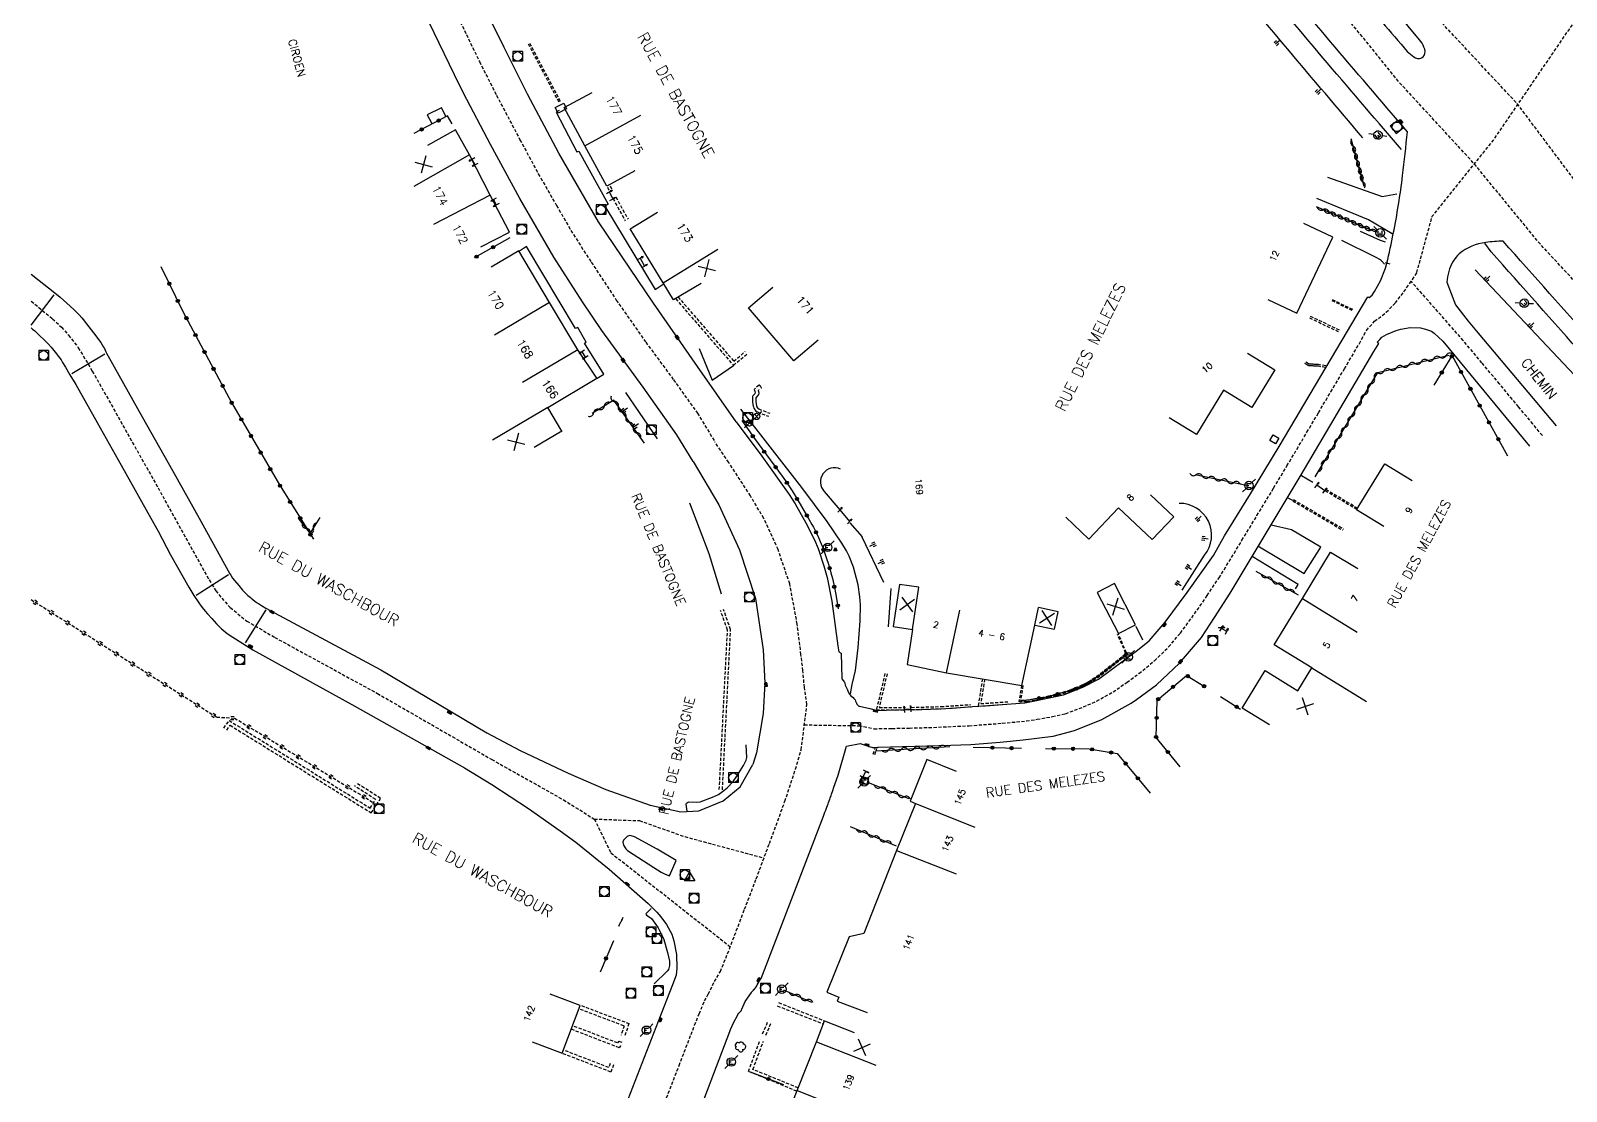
# Model space of a CAD drawing. Header units: millimetres. Extents: x 253999 to 255001, y 43000 to 44000.
# Drawn here: x 253999.9 to 254239.8, y 43183.1 to 43348.9 of the extents above; entities that cross this region are included whole.
import ezdxf
from ezdxf.enums import TextEntityAlignment as Align

# ---------------------------------------------------------------- set-up
doc = ezdxf.new("R2010")
doc.units = ezdxf.units.MM
doc.linetypes.add('DASHED', pattern=[0.75, 0.5, -0.25])
doc.layers.get('0').update_dxf_attribs({"linetype": 'CONTINUOUS'})
for name, color, linetype in [('W0001', 6, 'DASHED'), ('W0008', 7, 'CONTINUOUS'), ('W0100', 7, 'CONTINUOUS'), ('W0105', 7, 'CONTINUOUS'), ('W0112', 1, 'DASHED'), ('W0211', 2, 'CONTINUOUS'), ('W0220', 5, 'DASHED'), ('W0300', 7, 'CONTINUOUS'), ('W0302', 3, 'CONTINUOUS'), ('W0310', 3, 'CONTINUOUS'), ('W0322', 7, 'CONTINUOUS'), ('W0400', 7, 'CONTINUOUS'), ('W0420', 7, 'CONTINUOUS'), ('W0454', 7, 'CONTINUOUS'), ('W0471', 7, 'CONTINUOUS'), ('W0851', 7, 'CONTINUOUS'), ('W0984', 7, 'CONTINUOUS'), ('W0989', 7, 'CONTINUOUS'), ('W0991', 7, 'CONTINUOUS'), ('W1102', 7, 'CONTINUOUS'), ('W1471', 7, 'CONTINUOUS')]:
    doc.layers.add(name, color=color, linetype=linetype)
doc.styles.get("Standard").update_dxf_attribs({"font": 'romans.shx', "width": 0.85})

# ---------------------------------------------------------------- blocks, each defined once
blk = doc.blocks.new('T400')
for p, q in [((-0.15, 0.3), (0.15, 0.3)), ((-0.15, -0.25), (-0.15, 0.3)), ((-0.15, 0.15), (0.15, 0.15)), ((-0.15, 0), (0.15, 0)), ((0.15, 0.3), (0.15, -0.25)), ((-0.15, -0.15), (0.15, -0.15)), ((-0.15, -0.25), (-0.15, -0.3)), ((-0.15, -0.3), (0.15, -0.3)), ((0.15, -0.3), (0.15, -0.25))]:
    blk.add_line(p, q)
blk = doc.blocks.new('T471')
for p, q in [((-0.333334, 0.333334), (-0.333334, -0.333334)), ((-0.333334, 0.333334), (0.333334, 0.333334)), ((-0.333334, 0), (0, 0)), ((0.500001, 0.500001), (1.000002, 1.000002)), ((-0.500001, -0.500001), (-1.000002, -1.000002)), ((-0.333334, -0.333334), (0.333334, -0.333334))]:
    blk.add_line(p, q)
blk.add_ellipse((0, 0), major_axis=(0.471405, 0.471405), ratio=1, start_param=5.4977871438, end_param=11.780972451)
blk = doc.blocks.new('T420')
for p, q in [((0.75, 0.75), (-0.75, 0.75)), ((-0.75, 0.75), (-0.75, -0.75)), ((0.75, 0.75), (0.75, -0.75)), ((0.75, -0.75), (-0.75, -0.75))]:
    blk.add_line(p, q)
blk.add_ellipse((0, 0), major_axis=(-0.53, 0.53), ratio=1, start_param=3.926991, end_param=10.210176)
blk = doc.blocks.new('t105o')
for p, q in [((-0.5, 0), (0.5, 0)), ((0.5, 0), (0.2, 0.1)), ((0.5, 0), (0.2, -0.1))]:
    blk.add_line(p, q)
blk = doc.blocks.new('t112o')
at = {"color": 0, "linetype": 'Continuous'}
for p, q in [((-0.5, 0.5), (0.5, 0.5)), ((-0.5, -0.5), (-0.5, 0.5)), ((0.5, 0.5), (0.5, -0.5)), ((0.5, -0.5), (-0.5, -0.5))]:
    blk.add_line(p, q, dxfattribs=at)
blk = doc.blocks.new('T851')
for p, q in [((-0.25, -0.15), (0, 0.32)), ((0, 0.32), (0.25, -0.15)), ((-0.25, -0.15), (0.25, -0.15))]:
    blk.add_line(p, q)
for major_axis in [(-0.106, 0.106), (-0.0354, 0.0354), (-0.0236, 0.0236)]:
    blk.add_ellipse((0, 0), major_axis=major_axis, ratio=1, start_param=3.926991, end_param=10.210176)
blk = doc.blocks.new('T454')
for p, q in [((-0.25, 0.25), (0.25, -0.25)), ((-0.25, -0.25), (0.25, 0.25)), ((0.75, 0.75), (0.375, 0.375)), ((-0.375, -0.375), (-0.75, -0.75))]:
    blk.add_line(p, q)
blk.add_ellipse((0, 0), major_axis=(0.354, 0.354), ratio=1, start_param=5.497787143782138, end_param=11.78097245096172)
blk = doc.blocks.new('T300')
for p, q in [((-0.8, 0.51), (-0.86, 0.34)), ((-0.86, 0.34), (-0.86, 0.17)), ((-0.86, 0.17), (-0.74, 0.06)), ((-0.69, 0.63), (-0.8, 0.51)), ((-0.8, -0.06), (-0.74, 0.06)), ((-0.74, 0.06), (-0.69, 0.11)), ((-0.57, 0.69), (-0.69, 0.63)), ((-0.46, 0.69), (-0.57, 0.69)), ((-0.29, 0.63), (-0.46, 0.69)), ((-0.29, 0.63), (-0.17, 0.74)), ((-0.23, 0.57), (-0.29, 0.63)), ((-0.17, 0.74), (-0.06, 0.8)), ((-0.06, 0.8), (0.06, 0.8)), ((0.06, 0.8), (0.23, 0.74)), ((0.23, 0.74), (0.34, 0.63)), ((0.34, 0.63), (0.4, 0.51)), ((0.46, 0.46), (0.34, 0.46)), ((0.4, 0.51), (0.4, 0.46)), ((0.57, 0.4), (0.46, 0.46)), ((0.57, 0.4), (0.69, 0.29)), ((0.69, 0.29), (0.74, 0.17)), ((0.74, 0.06), (0.69, -0.17)), ((0.74, 0.17), (0.74, 0.06)), ((-0.8, -0.17), (-0.8, -0.06)), ((-0.8, -0.23), (-0.8, -0.17)), ((-0.74, -0.34), (-0.8, -0.23)), ((-0.69, -0.4), (-0.74, -0.34)), ((-0.51, -0.46), (-0.69, -0.4)), ((-0.4, -0.46), (-0.51, -0.46)), ((-0.4, -0.46), (-0.34, -0.46)), ((-0.34, -0.46), (-0.34, -0.4)), ((-0.34, -0.51), (-0.34, -0.46)), ((-0.29, -0.63), (-0.34, -0.51)), ((-0.17, -0.74), (-0.29, -0.63)), ((-0.06, -0.8), (-0.17, -0.74)), ((0.06, -0.8), (-0.06, -0.8)), ((0.17, -0.74), (0.06, -0.8)), ((0.23, -0.69), (0.17, -0.74)), ((0.29, -0.46), (0.23, -0.46)), ((0.29, -0.63), (0.23, -0.69)), ((0.46, -0.4), (0.29, -0.46)), ((0.34, -0.51), (0.29, -0.63)), ((0.34, -0.51), (0.34, -0.46)), ((0.57, -0.34), (0.46, -0.4)), ((0.63, -0.29), (0.57, -0.34)), ((0.69, -0.17), (0.63, -0.29))]:
    blk.add_line(p, q)
blk = doc.blocks.new('t310o')
at = {"color": 0, "linetype": 'Continuous'}
for centre, start, end in [((-0.5, 0.38), 216.8699, 323.1304), ((0.5, -0.37), 36.8699, 143.1303)]:
    blk.add_arc(centre, 0.625, start, end, dxfattribs=at)
blk = doc.blocks.new('t211o')
at = {"color": 0, "linetype": 'Continuous'}
for p, q in [((-0.29, 0.5), (-0.29, 0)), ((0, 1), (0, 0)), ((0.29, 0.5), (0.29, 0))]:
    blk.add_line(p, q, dxfattribs=at)
blk = doc.blocks.new('T1471')
at = {"color": 0, "linetype": 'Continuous', "flags": 128}
blk.add_lwpolyline([(-0.75, -0.5), (-0.75, 0.5), (0.75, 0.5), (0.75, -0.5), (-0.75, -0.5)], dxfattribs=at)
blk = doc.blocks.new('t991o')
at = {"color": 0, "linetype": 'Continuous'}
for p, q in [((-1, 1), (1, -1)), ((-1, -1), (1, 1))]:
    blk.add_line(p, q, dxfattribs=at)
blk = doc.blocks.new('t322o')
at = {"color": 0, "linetype": 'Continuous'}
for radius in [0.25, 0.15]:
    blk.add_circle((0, 0), radius, dxfattribs=at)
blk = doc.blocks.new('t220o')
at = {"color": 0, "linetype": 'Continuous'}
for p, q in [((-0.25, 0.25), (0.25, 0.25)), ((-0.25, -0.25), (0.25, -0.25))]:
    blk.add_line(p, q, dxfattribs=at)

msp = doc.modelspace()

# ---------------------------------------------------------------- linework, layer by layer
at = {"layer": 'W0001', "flags": 128}
for points in [[(254452.42, 43103.22), (254314.15, 43237.19), (254293.03, 43266.35), (254244.06, 43321.6), (254232.18, 43337.44), (254216.23, 43354.57), (254147.93, 43441.72), (254082.21, 43535.34), (254048.99, 43586.76), (254030.56, 43620.14), (254018.82, 43645.36), (254012.18, 43661.08), (254007.82, 43671.83)], [(254314.15, 43237.19), (254286.19, 43260.97), (254235.65, 43315.63), (254225.32, 43328.22), (254213.73, 43340.82), (254140.03, 43431.73), (254068.7, 43530.35), (254047.67, 43562.84), (254033.87, 43588.34), (254011.21, 43643.4), (254008.25, 43649.56), (254001.62, 43656.1), (254000, 43658.09)], [(254216.45, 43311.09), (254218.85, 43319.89), (254228.43, 43331.81), (254241.47, 43350.89), (254251.58, 43367.84)]]:
    msp.add_lwpolyline(points, dxfattribs=at)
at = {"layer": 'W0001'}
for points in [[(254065.06, 43354.34), (254067.98, 43348.31), (254070.03, 43344.08), (254072.68, 43338.82), (254076.35, 43331.87), (254079.22, 43326.54), (254082.06, 43321.58), (254084.7, 43317.04), (254087.49, 43312.71), (254091.39, 43306.8), (254096, 43300.22), (254100.33, 43294.34), (254104.07, 43289.12), (254106.78, 43284.65)], [(254120.77, 43240.39), (254129.3, 43240.26), (254131.67, 43239.79), (254134.48, 43239.83), (254137.19, 43239.9), (254140.96, 43240), (254146.51, 43240.26), (254146.51, 43240.26), (254151.7, 43240.65), (254155.47, 43241), (254157.14, 43241.26), (254157.14, 43241.26), (254159.52, 43241.68), (254161.58, 43242.14), (254161.58, 43242.14), (254164.37, 43243.2), (254164.37, 43243.2), (254166.42, 43244.1), (254169, 43245.54), (254171.18, 43247.05), (254173.05, 43248.43), (254173.05, 43248.43), (254175.48, 43250.42), (254177.68, 43252.57), (254179.51, 43254.73), (254181.72, 43257.73), (254183.7, 43260.6), (254185.55, 43263.37), (254187.92, 43267.2), (254189.14, 43269.24), (254191.47, 43273.1), (254194.08, 43277.41), (254196.17, 43280.88), (254199.29, 43286.14), (254201.08, 43289.18), (254203.02, 43292.45), (254205.14, 43296.05), (254205.14, 43296.05), (254207.47, 43299.99), (254208.57, 43302.06), (254208.57, 43302.06), (254209.85, 43303.48), (254211.66, 43304.89), (254213.1, 43306.34), (254214.44, 43308.08), (254215.76, 43310.03), (254216.45, 43311.09)], [(254236.06, 43285.63), (254234.57, 43287.43), (254232.33, 43290.12), (254232.33, 43290.12), (254229.37, 43293.68), (254226.62, 43296.97), (254223.71, 43300.47), (254223.71, 43300.47), (254215.56, 43309.74)], [(254000, 43306.62), (254003.34, 43303.87), (254004.73, 43302.55), (254005.85, 43301.31), (254007.36, 43299.35), (254009.55, 43295.7), (254019.81, 43277.45), (254027.79, 43263.05), (254027.79, 43263.05), (254028.86, 43261.36), (254029.78, 43260.19), (254031.1, 43258.72), (254033.68, 43256.62), (254033.68, 43256.62), (254038.05, 43254.07), (254054.08, 43245.3), (254071.94, 43234.99), (254071.94, 43234.99), (254083.14, 43228.68), (254087.96, 43225.67), (254095.01, 43225.42), (254102.09, 43222.92), (254114.47, 43219.58)], [(254096.28, 43174.38), (254101.21, 43187.14), (254103.07, 43191.98), (254103.63, 43193.45), (254104.34, 43195.24), (254105.2, 43197.23), (254105.77, 43198.3), (254106.72, 43200.27), (254107.66, 43201.83), (254109.08, 43205.38), (254109.88, 43207.48), (254111.43, 43211.56), (254111.43, 43211.56), (254113.26, 43216.34), (254113.26, 43216.34), (254115.32, 43221.86), (254115.32, 43221.86), (254117.73, 43228.44), (254119.41, 43233.47), (254120.29, 43236.51), (254121.18, 43243.6), (254120.78, 43246.23), (254120.55, 43248.87), (254120.55, 43248.87), (254120.25, 43251.38), (254119.66, 43256.14), (254118.49, 43262.45), (254116.67, 43267.79), (254114.43, 43272.67), (254114.43, 43272.67), (254112.37, 43276.17), (254108.96, 43281.41), (254106.78, 43284.65)], [(254087.96, 43225.67), (254090.55, 43220.4), (254109.21, 43205.71)]]:
    msp.add_lwpolyline(points, dxfattribs=at)
at = {"layer": 'W0008', "flags": 128}
for points in [[(254211.78, 43312.57, 0.0059), (254212.78, 43317.22, 0.0183), (254214.23, 43326.26, 0.0052), (254214.98, 43333.1), (254212.5, 43335.99, -0.0044), (254189.21, 43363.68, -0.0019), (254176.7, 43378.89, -0.0054), (254148.07, 43414.77, -0.0023), (254137.32, 43428.68, -0.0049), (254100.68, 43477.8, -0.0038), (254083.93, 43500.84, -0.0108), (254067.87, 43524.34, -0.0019), (254064.67, 43529.31, -0.0069), (254045.79, 43559.72, -0.006), (254041.6, 43566.86, -0.02), (254031.45, 43586.74, -0.0156), (254020.65, 43611.96), (254009.44, 43640.52, 0.039), (254006.46, 43647.31, 0.0499), (254004.19, 43650.43, 0.0551), (254001.34, 43653, 0.0182), (254000.2, 43653.75, 0.003209), (254000, 43653.87, 0.1175)], [(254214.07, 43330.36), (254210.6, 43334.36, -0.0059), (254187.29, 43362.08, -0.0015), (254174.76, 43377.31, -0.0058), (254146.1, 43413.23, -0.0013), (254135.33, 43427.16, -0.0111), (254098.67, 43476.32), (254062.45, 43527.91), (254031.94, 43573.87), (254008.04, 43610.41)], [(254207.13, 43354.84, 0.0009), (254214.96, 43345.64), (254215.71, 43345.01, 0.2034), (254216.87, 43344.55, 0.2115), (254217.59, 43345.01, 0.2302), (254217.57, 43346.34, 0.0672), (254216.88, 43347.49), (254211.81, 43353.58, -0.0041)], [(254551.74, 43000), (254447.56, 43098.11), (254447.23, 43097.74), (254401.7, 43140.5), (254381.55, 43159.37, -0.0043), (254349.33, 43190.13, -0.0067), (254309.26, 43230.15, -0.0044), (254282.96, 43257.61, -0.0047), (254256.85, 43285.86, -0.002), (254244.42, 43299.69, -0.0009), (254229.94, 43316.01, 0.0275), (254227.23, 43315.8, 0.1498), (254223.09, 43314.04, 0.1333), (254221.45, 43311.27, 0.0312), (254221.13, 43309.62)], [(254447.41, 43094.14), (254399.99, 43138.68), (254379.83, 43157.55, -0.0043), (254347.58, 43188.34, -0.0067), (254307.47, 43228.4, -0.0044), (254281.14, 43255.9, -0.0047), (254255, 43284.18, -0.002), (254242.55, 43298.03, -0.0009), (254228.07, 43314.35), (254227.08, 43315.69)]]:
    msp.add_lwpolyline(points, format="xyb", dxfattribs=at)
at = {"layer": 'W0008'}
for points in [[(254110.14, 43287.75), (254104.08, 43296.42), (254097.21, 43306.29), (254088.62, 43319.04), (254082.4, 43329.76), (254077.53, 43338.98), (254073.9, 43346.27), (254069.77, 43354.61), (254065.84, 43363.05), (254062.42, 43370.84), (254057.95, 43382.65), (254055.5, 43389.55), (254048.7, 43409.56), (254031.5, 43460.96), (254018.1, 43501.05), (254000, 43554.34)], [(254103.42, 43281.56), (254100.85, 43285.73), (254095.6, 43293.19), (254089.15, 43302.03), (254086.1, 43306.5), (254081.65, 43313.5), (254076.34, 43322.68), (254071.77, 43331.11), (254067.53, 43339.13), (254066.11, 43341.99), (254059.79, 43355.2), (254051.98, 43373.83), (254050.87, 43377.14), (254040.58, 43407.34), (254032.92, 43430.52), (254012.74, 43490.62), (254001.23, 43525.12), (254000, 43528.87)], [(254064.79, 43335.53), (254064.11, 43336.86), (254061.85, 43335.77), (254062.58, 43334.38)], [(254082.47, 43336.45), (254081.99, 43336.16), (254085.25, 43329.98), (254085.57, 43330.1), (254090.12, 43321.81), (254089.63, 43321.49), (254097.47, 43308.47), (254098.7, 43309.3)], [(254207.59, 43317.58), (254210.74, 43316.14), (254211.52, 43315.92)], [(254088.39, 43294.57), (254089.45, 43295.24), (254086.43, 43300.06), (254086.71, 43300.2), (254085.41, 43302.51), (254085.05, 43302.36), (254077.35, 43315.17), (254076.26, 43314.43)], [(254211.39, 43312.43), (254211.36, 43312.45), (254211.35, 43312.47), (254211.32, 43312.5), (254211.3, 43312.52), (254211.27, 43312.55), (254211.24, 43312.59), (254211.18, 43312.66), (254211.13, 43312.72), (254211.1, 43312.75), (254211.06, 43312.79), (254211.03, 43312.82), (254211.02, 43312.84), (254211, 43312.86), (254210.97, 43312.89), (254210.96, 43312.9), (254210.94, 43312.92), (254210.92, 43312.95), (254210.91, 43312.96), (254210.88, 43312.99), (254210.86, 43313), (254210.84, 43313.02), (254210.82, 43313.04), (254210.81, 43313.05), (254210.79, 43313.07), (254210.77, 43313.08), (254210.76, 43313.1), (254210.01, 43313.51), (254204.73, 43316.1)], [(254110.14, 43287.75), (254114.15, 43282.39), (254118.41, 43276.4), (254119.32, 43274.95), (254121, 43271.97), (254122.35, 43269.33), (254122.93, 43267.96), (254123.83, 43265.25), (254124.32, 43263.43), (254125.05, 43259.71), (254126.03, 43252.73), (254126.15, 43251.79), (254126.51, 43251.6), (254126.61, 43247.58), (254126.85, 43247.34), (254126.92, 43247.26), (254126.96, 43247.19), (254127.03, 43247.06), (254127.08, 43246.91), (254127.16, 43246.62), (254127.24, 43246.4), (254127.49, 43245.85), (254127.63, 43245.58), (254127.85, 43245.19), (254127.91, 43245.1), (254128.05, 43244.95), (254128.38, 43244.68), (254128.53, 43244.53), (254128.63, 43244.4), (254128.69, 43244.3), (254128.79, 43244.08), (254128.91, 43243.78), (254128.98, 43243.64), (254129.06, 43243.51), (254129.11, 43243.46), (254129.21, 43243.37), (254129.27, 43243.33), (254129.37, 43243.3), (254130.99, 43242.93), (254132.19, 43242.64), (254136.34, 43242.77), (254137.78, 43242.75), (254141.86, 43242.89), (254143.94, 43243.02), (254147.04, 43243.25), (254149.06, 43243.36), (254153.1, 43243.69), (254155.24, 43243.86), (254156.77, 43244.15), (254161.26, 43245.07), (254164.29, 43246.3), (254166.72, 43247.51), (254172.63, 43251.92), (254174.62, 43253.55), (254177.13, 43256.42), (254180.58, 43261.09), (254184.7, 43266.86), (254186.43, 43269.93), (254190.48, 43276.53), (254194.96, 43283.92), (254208.8, 43307.31), (254209, 43307.22), (254209.45, 43307.55), (254209.83, 43308.12), (254210.78, 43309.82), (254211.56, 43311.79), (254211.78, 43312.57)], [(254212.29, 43312.4), (254211.55, 43312.64)], [(254000, 43310.83), (254003.67, 43307.91), (254004.5, 43307.24), (254005.04, 43306.77), (254006.1, 43305.83), (254006.73, 43305.25), (254007.03, 43304.96), (254007.48, 43304.5), (254007.9, 43304.02), (254008.11, 43303.78), (254008.65, 43303.09), (254009.71, 43301.69), (254010.88, 43300.15), (254011.32, 43299.46), (254011.46, 43299.24), (254011.55, 43298.99), (254011.67, 43298.69), (254011.75, 43298.51), (254012.21, 43297.68), (254017.35, 43288.55), (254022.06, 43280.15), (254026.23, 43272.69), (254030.2, 43265.5), (254031.04, 43263.99), (254031.17, 43263.77), (254031.45, 43263.35), (254031.76, 43262.95), (254032.41, 43262.17), (254033.03, 43261.47), (254033.34, 43261.13), (254033.84, 43260.64), (254034.18, 43260.33), (254034.36, 43260.19), (254034.64, 43259.97), (254035.22, 43259.54), (254035.52, 43259.34), (254035.97, 43259.05), (254036.67, 43258.65), (254038.03, 43257.91), (254054.62, 43249), (254071.16, 43239.15), (254076.4, 43236.38), (254083.88, 43232.85), (254089.79, 43230.3), (254096.69, 43227.82), (254101.46, 43226.81), (254104.31, 43226.93), (254108.11, 43228.53), (254110.74, 43230.68), (254112.72, 43234.22)], [(254221.13, 43309.62), (254222.49, 43306.03), (254224.46, 43303.5), (254226.05, 43301.62), (254238.21, 43287.13)], [(254003.53, 43307.63), (253999.92, 43302.89)], [(254000, 43302.45), (254000.22, 43302.27), (254000.55, 43301.97), (254001.2, 43301.37), (254002.17, 43300.43), (254002.64, 43299.94), (254003.1, 43299.45), (254003.32, 43299.19), (254003.76, 43298.67), (254003.97, 43298.41), (254004.27, 43298), (254004.66, 43297.44), (254004.91, 43297.06), (254005.38, 43296.29), (254006.06, 43295.12), (254006.96, 43293.62), (254010.79, 43286.82), (254014.04, 43280.98), (254018.71, 43272.72), (254019.83, 43270.66), (254021.76, 43266.99), (254024.62, 43261.93), (254025.08, 43261.15), (254025.4, 43260.64), (254026.06, 43259.64), (254026.27, 43259.33), (254026.72, 43258.73), (254027.2, 43258.15), (254027.53, 43257.77), (254028.2, 43257.02), (254028.95, 43256.2), (254029.33, 43255.8), (254029.72, 43255.42), (254029.93, 43255.23), (254030.35, 43254.88), (254030.57, 43254.72), (254030.9, 43254.48), (254034.63, 43252.12), (254050.55, 43243.31), (254067.7, 43233.66), (254071.96, 43231.07), (254077.7, 43227.31), (254082.65, 43223.85), (254085.07, 43222.05), (254090.31, 43217.82), (254096.39, 43212.45), (254097.74, 43211.1), (254098.36, 43210.36), (254099.25, 43209.16), (254100.05, 43207.67), (254100.41, 43206.64), (254100.8, 43204.51), (254100.85, 43202.36), (254100.74, 43201.28), (254100.17, 43199.73)], [(254103.16, 43176.71), (254109.15, 43192.48), (254109.26, 43192.77), (254109.51, 43193.33), (254109.78, 43193.89), (254110.35, 43194.98), (254110.41, 43195.09), (254110.56, 43195.3), (254110.78, 43195.57), (254110.88, 43195.71), (254110.96, 43195.86), (254111, 43195.94), (254111.51, 43197.13), (254112.51, 43198.57), (254112.53, 43198.6), (254112.59, 43198.67), (254112.64, 43198.74), (254112.68, 43198.78), (254112.76, 43198.86), (254112.84, 43198.94), (254112.94, 43199.05), (254112.99, 43199.1), (254113.04, 43199.16), (254113.07, 43199.19), (254113.11, 43199.23), (254113.15, 43199.29), (254113.17, 43199.32), (254113.21, 43199.37), (254113.23, 43199.41), (254113.25, 43199.44), (254113.35, 43199.62), (254113.42, 43199.75), (254113.55, 43200), (254113.9, 43200.66), (254114.03, 43200.73), (254123.75, 43226.11), (254124, 43226.75), (254124.12, 43227.07), (254124.3, 43227.55), (254124.48, 43228.04), (254124.57, 43228.28), (254124.74, 43228.76), (254124.83, 43229.01), (254124.96, 43229.37), (254125.03, 43229.58), (254125.08, 43229.71), (254125.17, 43229.99), (254125.44, 43230.81), (254125.53, 43231.08), (254125.58, 43231.22), (254126.05, 43232.54), (254127.37, 43237.08), (254129.51, 43237.46), (254130.73, 43237.05), (254130.8, 43237.03), (254130.84, 43237.02), (254130.92, 43237), (254131.04, 43236.97), (254131.3, 43236.91), (254131.44, 43236.87), (254131.51, 43236.86), (254131.59, 43236.85), (254131.62, 43236.84), (254131.7, 43236.84), (254131.73, 43236.83), (254131.79, 43236.83), (254131.85, 43236.83), (254131.89, 43236.84), (254131.98, 43236.84), (254132.07, 43236.86), (254132.18, 43236.87), (254132.24, 43236.88), (254132.33, 43236.89), (254132.37, 43236.89), (254143.64, 43237.22), (254146.79, 43237.34), (254151.34, 43237.68), (254154.94, 43238.04), (254159.62, 43238.63), (254162.98, 43239.49), (254167.26, 43241.25), (254171.81, 43243.77), (254172.68, 43244.38), (254175.76, 43246.65), (254179.39, 43250.02), (254182.82, 43254.05), (254184.85, 43257.19), (254187.3, 43260.98), (254198.38, 43279.5), (254209.74, 43298.75), (254210.52, 43300), (254210.34, 43300.11), (254210.32, 43300.27), (254210.67, 43300.65), (254211.01, 43301), (254211.71, 43301.43), (254213.22, 43302.05), (254213.95, 43302.26), (254215.42, 43302.49), (254217.02, 43302.44), (254217.81, 43302.27), (254218.74, 43301.92), (254219.14, 43301.63), (254220.52, 43300.35), (254234.07, 43283.96)], [(254011.51, 43298.32), (254006.36, 43295.25)], [(254104.32, 43299.25), (254106.39, 43294.3), (254109.69, 43296.58)], [(254128, 43245.26), (254128.24, 43246.68), (254128.79, 43248.87), (254129.18, 43252.48), (254129.51, 43256.68), (254129.53, 43259.16), (254129.43, 43260.41), (254129.16, 43262.29), (254128.45, 43265.02), (254127.75, 43266.76), (254127.34, 43267.58), (254126.62, 43268.77), (254124.33, 43272.16), (254120.4, 43277.5), (254110.87, 43289.74)], [(254103.42, 43281.56), (254107.43, 43274.77), (254110.64, 43267.75), (254113.13, 43260.15), (254114.35, 43252.13), (254114.6, 43246.96), (254114.36, 43242.19), (254113.3, 43236.04), (254112.72, 43234.22)], [(254200.18, 43278.27), (254198.42, 43279.34)], [(254123.89, 43276.87), (254126.34, 43274.01)], [(254196.22, 43275.93), (254197.05, 43275.51)], [(254127.87, 43271.97), (254129.8, 43269.76)], [(254191.62, 43268.36), (254198.87, 43264.06), (254201.43, 43268.19), (254196.89, 43270.86), (254193.71, 43271.61)], [(254197.51, 43261.64), (254197.92, 43262.31), (254190.73, 43266.69)], [(254030.8, 43263.87), (254025.76, 43260.62)], [(254134.27, 43261.69), (254133.88, 43255.74)], [(254033.47, 43253.23), (254036.73, 43258.35)], [(254173.63, 43253.62), (254172.62, 43255.78)], [(254102.46, 43226.91), (254102.32, 43227.97), (254102.35, 43228.17), (254102.7, 43228.35), (254103.95, 43228.31), (254104.52, 43228.37), (254106.42, 43229.07), (254107.35, 43229.53), (254108.2, 43230.11), (254108.72, 43230.55), (254109.65, 43231.56), (254110.24, 43232.35), (254111.25, 43234.04), (254111.7, 43234.85), (254111.77, 43235.28), (254111.67, 43237.26)], [(254103.69, 43215.99), (254102.07, 43216.02), (254102.82, 43217.35), (254103.69, 43215.99)], [(254096.87, 43211.71), (254096.08, 43210.91), (254096.03, 43210.82), (254096.12, 43210.64), (254096.67, 43210.29), (254096.89, 43210.11), (254097.92, 43208.64), (254098.38, 43207.82), (254098.81, 43206.84), (254099.38, 43204.82), (254099.69, 43203.44), (254099.71, 43202.76), (254099.53, 43202.16), (254099.34, 43201.91), (254097.32, 43199.93)], [(254100.17, 43199.73), (254097.96, 43194.04), (254089.17, 43171.5)]]:
    msp.add_lwpolyline(points, dxfattribs=at)
at = {"layer": 'W0008', "flags": 128}
for points in [[(254202.51, 43326.01), (254211.05, 43323.01), (254213.31, 43323.43)], [(254212.61, 43317.13), (254208.92, 43319.33), (254200.84, 43322.7)]]:
    msp.add_lwpolyline(points, dxfattribs=at)
at = {"layer": 'W0008'}
msp.add_lwpolyline([(254126.42, 43280.38, 0.829707), (254123.89, 43276.87)], format="xyb", dxfattribs=at)
msp.add_lwpolyline([(254099.03, 43217.04), (254099.73, 43216.81), (254100.75, 43219.21), (254097.8, 43220.94), (254094.22, 43222.89), (254093.73, 43223.07), (254093.47, 43223.09), (254093.09, 43222.95), (254092.51, 43222.36), (254092.42, 43222.04), (254092.52, 43221.59), (254092.9, 43220.99), (254093.17, 43220.76), (254097.28, 43218.11), (254098.42, 43217.34)], close=True, dxfattribs=at)
at = {"layer": 'W0100'}
for points in [[(254094.31, 43327.02), (254089.93, 43324.61), (254086.47, 43330.89), (254083.23, 43336.88), (254087.63, 43339.25)], [(254070.26, 43315.13), (254074.7, 43317.42), (254071.72, 43323.2), (254068.48, 43329.49), (254066.26, 43333.41), (254061.91, 43330.94)], [(254069.34, 43327.94), (254068.87, 43328.78)], [(254090.3, 43323.71), (254090.85, 43322.61)], [(254072.22, 43322.49), (254072.64, 43321.66)], [(254104.64, 43309.41), (254100.36, 43306.82), (254098.74, 43309.5), (254093.55, 43317.95), (254097.82, 43320.56)], [(254193.2, 43306.9), (254197.72, 43304.77), (254203.33, 43316.62), (254198.81, 43318.76)], [(254082.89, 43286.33), (254082.87, 43286.32), (254080.69, 43290), (254088.35, 43294.57), (254085.37, 43299), (254080.98, 43306.42), (254076.17, 43314.51), (254071.87, 43311.95)], [(254095.15, 43313.36), (254095.81, 43312.12)], [(254122.93, 43300.55), (254119.12, 43297.31), (254112.06, 43305.6), (254115.87, 43308.84)], [(254086.03, 43298.71), (254086.59, 43297.83)], [(254190.02, 43298.5), (254194.29, 43295.9), (254190.69, 43289.99), (254186.25, 43292.7), (254182.03, 43285.77), (254177.76, 43288.37)], [(254082.87, 43286.32), (254078.56, 43283.77)], [(254211.31, 43271.38), (254207.05, 43273.99), (254211.45, 43281.2), (254215.72, 43278.59)], [(254174.83, 43276.33), (254178.47, 43272.9), (254175.11, 43269.35), (254169.85, 43274.31), (254165.23, 43269.41), (254161.6, 43272.84)], [(254202.1, 43276.99), (254200.83, 43277.86)], [(254126.34, 43274.01), (254127.84, 43272.17)], [(254193.42, 43240.39), (254189.16, 43243), (254192.76, 43248.87), (254197.88, 43245.73), (254200.07, 43249.29), (254194.19, 43252.92), (254198.6, 43260.12), (254202.96, 43267.38), (254207.25, 43264.81)], [(254138.64, 43261.91), (254135.64, 43262.35), (254134.65, 43255.75), (254137.65, 43255.3), (254136.84, 43249.84), (254142.98, 43248.55), (254154.76, 43246.56), (254156.78, 43255.99), (254159.85, 43255.33), (254160.44, 43258.07), (254157.37, 43258.73)], [(254186.75, 43255.01), (254185.93, 43255.45), (254185.94, 43255.59)], [(254136.4, 43242.82), (254137.4, 43242.92)], [(254144.55, 43233.12), (254139.91, 43234.98), (254137.29, 43228.47), (254138.15, 43228.12), (254135.17, 43220.73), (254130.09, 43207.78), (254127.79, 43207.24), (254124.27, 43198.62), (254126.17, 43197.85), (254125.92, 43197.18), (254130.59, 43195.41)], [(254129.92, 43232.2), (254130.4, 43233.12)], [(254078.25, 43190.83), (254082.92, 43189.05), (254085.75, 43196.51), (254081.08, 43198.28)], [(254093.95, 43103.51), (254089.28, 43105.3), (254090.83, 43109.34), (254094.7, 43119.11), (254096.2, 43122.49), (254098.57, 43128.54), (254100.95, 43134.61), (254103.52, 43141.34), (254106.05, 43148.14), (254106.96, 43150.63), (254109.37, 43157.12), (254111.95, 43163.67), (254114.53, 43170.18), (254117.06, 43176.64), (254119.65, 43183.21), (254122.65, 43190.86), (254123.93, 43194.12), (254128.58, 43192.31)]]:
    msp.add_lwpolyline(points, dxfattribs=at)
msp.add_lwpolyline([(254169.87, 43254.66), (254172.49, 43256.04), (254169.21, 43262.48), (254166.5, 43261.1)], close=True, dxfattribs=at)
at = {"layer": 'W0112'}
for points in [[(254082.45, 43337.74), (254077.61, 43346.95)], [(254082.68, 43337.86), (254077.83, 43347.06)], [(254090.01, 43324.43), (254090.35, 43323.75)], [(254090.45, 43324.65), (254090.79, 43323.97)], [(254090.88, 43322.68), (254092.79, 43319.21)], [(254091.32, 43322.91), (254093.23, 43319.45)], [(254100.68, 43306.98), (254109.7, 43296.59), (254111.82, 43298.38)], [(254101.03, 43307.29), (254109.75, 43297.24), (254111.52, 43298.74)], [(254203.25, 43306.88), (254206.48, 43305.32)], [(254203.17, 43306.73), (254206.41, 43305.16)], [(254204.24, 43301.81), (254199.63, 43304.01)], [(254204.37, 43302.09), (254199.76, 43304.29)], [(254202.17, 43296.26), (254201.07, 43296.44), (254200.97, 43296.45), (254200.91, 43296.46), (254200.77, 43296.47), (254200.64, 43296.48), (254200.47, 43296.48), (254200.38, 43296.49), (254200.25, 43296.5), (254200.18, 43296.5), (254200.13, 43296.5), (254200.01, 43296.51), (254199.85, 43296.51), (254199.77, 43296.51), (254199.69, 43296.52), (254199.65, 43296.53), (254199.6, 43296.54), (254199.58, 43296.54), (254199.54, 43296.55), (254199.5, 43296.56), (254199.49, 43296.57), (254199.45, 43296.59), (254199.43, 43296.59), (254199.41, 43296.61), (254198.95, 43296.88)], [(254202.22, 43296.52), (254201.11, 43296.7), (254201, 43296.71), (254200.93, 43296.72), (254200.79, 43296.73), (254200.66, 43296.74), (254200.48, 43296.74), (254200.39, 43296.75), (254200.27, 43296.76), (254200.2, 43296.76), (254200.14, 43296.76), (254200.01, 43296.77), (254199.86, 43296.77), (254199.79, 43296.77), (254199.72, 43296.78), (254199.69, 43296.78), (254199.65, 43296.79), (254199.64, 43296.8), (254199.61, 43296.8), (254199.59, 43296.81), (254199.58, 43296.81), (254199.56, 43296.82), (254199.55, 43296.83), (254199.53, 43296.84), (254199.08, 43297.1)], [(254114.11, 43293.04), (254114.1, 43293.05), (254114.07, 43293.09), (254114.04, 43293.13), (254113.98, 43293.21), (254113.93, 43293.29), (254113.91, 43293.33), (254113.87, 43293.38), (254113.84, 43293.41), (254113.83, 43293.42), (254113.81, 43293.44), (254113.78, 43293.46), (254113.77, 43293.47), (254113.75, 43293.48), (254113.72, 43293.48), (254113.71, 43293.49), (254112.92, 43292.84), (254113.11, 43292.36), (254113.12, 43292.28), (254113.11, 43292.23), (254113.04, 43292.12), (254112.75, 43291.82), (254112.69, 43291.72), (254112.68, 43291.67), (254112.67, 43291.19), (254112.69, 43290.91), (254112.73, 43290.49), (254112.79, 43290.22), (254112.83, 43290.09), (254112.9, 43289.9), (254113.02, 43289.67), (254113.09, 43289.58), (254113.21, 43289.45), (254113.36, 43289.35), (254113.44, 43289.31), (254115.17, 43288.63)], [(254113.72, 43292.7), (254113.7, 43292.72), (254113.66, 43292.78), (254113.66, 43292.78), (254113.54, 43292.68), (254113.61, 43292.5), (254113.64, 43292.26), (254113.59, 43292.03), (254113.45, 43291.81), (254113.19, 43291.54), (254113.19, 43291.19), (254113.2, 43290.95), (254113.24, 43290.57), (254113.29, 43290.34), (254113.32, 43290.25), (254113.37, 43290.11), (254113.45, 43289.95), (254113.48, 43289.91), (254113.54, 43289.85), (254113.61, 43289.8), (254113.64, 43289.79), (254115.36, 43289.11)], [(254207.09, 43274.05), (254202.11, 43276.99)], [(254207.21, 43274.24), (254202.22, 43277.18)], [(254197.06, 43275.42), (254204.89, 43270.82)], [(254197.17, 43275.61), (254205, 43271.01)], [(254107.49, 43230.27), (254108.77, 43255.22), (254107.68, 43258.29)], [(254107.98, 43230.25), (254109.26, 43255.29), (254108.13, 43258.45)], [(254170.96, 43251.62), (254169.69, 43254.54)], [(254171.09, 43251.67), (254169.82, 43254.6)], [(254154.93, 43246.52), (254154.56, 43244.26), (254155.19, 43244.27), (254155.55, 43244.29), (254156.28, 43244.41), (254156.78, 43244.49), (254157.77, 43244.68), (254158.9, 43244.93), (254159.65, 43245.11), (254161.14, 43245.51), (254162.04, 43245.78), (254162.47, 43245.93), (254163.13, 43246.18), (254163.77, 43246.45), (254164.09, 43246.6), (254164.6, 43246.85), (254164.85, 43246.98), (254165.21, 43247.19), (254165.75, 43247.53), (254167.03, 43248.4), (254171.2, 43251.72)], [(254154.7, 43246.57), (254154.29, 43244.02), (254155.2, 43244.04), (254155.57, 43244.07), (254156.32, 43244.18), (254156.82, 43244.27), (254157.82, 43244.46), (254158.95, 43244.71), (254159.71, 43244.89), (254161.2, 43245.29), (254162.11, 43245.56), (254162.55, 43245.71), (254163.21, 43245.96), (254163.87, 43246.24), (254164.19, 43246.39), (254164.7, 43246.65), (254164.96, 43246.78), (254165.33, 43246.99), (254165.87, 43247.34), (254167.17, 43248.21), (254171.34, 43251.54)], [(254133.37, 43248.44), (254132.03, 43242.75), (254136.4, 43242.76)], [(254133.7, 43248.37), (254132.46, 43243.09), (254136.4, 43243.1)], [(254148.6, 43247.6), (254147.92, 43243.34), (254152.68, 43243.66)], [(254148.95, 43247.54), (254148.33, 43243.72), (254152.65, 43244.01)], [(254137.48, 43243.13), (254142.11, 43243.25), (254146.79, 43243.56)], [(254137.49, 43242.79), (254142.13, 43242.92), (254146.81, 43243.22)], [(254030.09, 43239.86), (254030.92, 43241.07), (254052.96, 43227.38), (254053.81, 43228.73), (254050.48, 43230.87)], [(254030.54, 43239.55), (254031.07, 43240.33), (254053.13, 43226.63), (254054.57, 43228.9), (254050.77, 43231.33)], [(254131.51, 43235.83), (254131.83, 43236.73)], [(254131.78, 43235.74), (254132.1, 43236.63)], [(254092.41, 43210.22), (254091.78, 43209.01), (254091.79, 43208.93), (254092.45, 43210.2), (254092.41, 43210.22)], [(254116.76, 43196.97), (254123.93, 43194.12)], [(254085.73, 43195.96), (254092.64, 43193.35), (254092.14, 43191.89)], [(254085.94, 43196.51), (254093.38, 43193.7), (254092.7, 43191.7)], [(254116.55, 43196.46), (254123.74, 43193.65)], [(254092.11, 43190.18), (254092.03, 43190.21), (254091.85, 43189.92), (254084.35, 43192.81)], [(254092.31, 43190.75), (254091.78, 43190.94), (254091.6, 43190.66), (254084.56, 43193.37)], [(254114.26, 43192.08), (254115.03, 43193.91)], [(254114.77, 43191.87), (254115.54, 43193.7)], [(254090.43, 43187.44), (254090.22, 43186.83), (254083.12, 43189.56)], [(254119.61, 43183.12), (254112.04, 43186.22), (254113.87, 43191.15)], [(254119.81, 43183.64), (254112.74, 43186.53), (254114.39, 43190.96)], [(254090.95, 43187.27), (254090.56, 43186.12), (254082.92, 43189.05)]]:
    msp.add_lwpolyline(points, dxfattribs=at)
at = {"layer": 'W0211', "flags": 128}
msp.add_lwpolyline([(254208.02, 43332.15, -0.0023), (254184.67, 43359.91, -0.0023), (254172.13, 43375.16, -0.0056), (254143.42, 43411.14, -0.0013), (254132.63, 43425.09, -0.0116), (254095.93, 43474.31), (254059.59, 43526.28), (254028.87, 43572.99), (254019.51, 43586.84), (254006.98, 43595.68)], format="xyb", dxfattribs=at)
msp.add_lwpolyline([(254225.56, 43311.5), (254344.63, 43185.18), (254431.43, 43103.23), (254445.74, 43090.26)], dxfattribs=at)
at = {"layer": 'W0211'}
for points in [[(254097.84, 43285.12), (254092.91, 43292.33)], [(254129.75, 43269.78), (254133.15, 43262.68)], [(254179.78, 43261.46), (254183.29, 43266.91)]]:
    msp.add_lwpolyline(points, dxfattribs=at)
msp.add_lwpolyline([(254183.29, 43266.91, 0.637759), (254179.32, 43275.01)], format="xyb", dxfattribs=at)
at = {"layer": 'W0220'}
msp.add_lwpolyline([(254000, 43259.97), (254028.98, 43241.6), (254031.77, 43241.46), (254053.47, 43228.25)], dxfattribs=at)
at = {"layer": 'W0302'}
msp.add_lwpolyline([(254107.83, 43260.83), (254105.91, 43267.14), (254102.88, 43275.06)], dxfattribs=at)
at = {"layer": 'W0310'}
for p, q in [((254208.22, 43324.54), (254206.21, 43332)), ((254210.06, 43317.42), (254200.77, 43321.38))]:
    msp.add_line(p, q, dxfattribs=at)
for points in [[(254200.55, 43279.16), (254210.36, 43295.46), (254221.45, 43298.21)], [(254095.79, 43284.42), (254091, 43291.17), (254087.64, 43289.05)], [(254181.82, 43279.52), (254189.82, 43277.87)], [(254041.79, 43272.57), (254043.57, 43270.3), (254045.15, 43272.82)], [(254191.28, 43264.44), (254197.89, 43260.7)], [(254131.9, 43236.32), (254143.51, 43236.99)], [(254137.16, 43228.84), (254130.78, 43231.31)], [(254127.95, 43224.5), (254135.1, 43221.48)], [(254117.5, 43198.98), (254121.89, 43197.06)]]:
    msp.add_lwpolyline(points, dxfattribs=at)
at = {"layer": 'W0322'}
for points in [[(254065.74, 43334.33), (254065.04, 43335.58), (254059.75, 43332.83)], [(254074.78, 43316.54), (254069.31, 43313.44)], [(254020.26, 43312.04), (254023.71, 43304.99), (254031.27, 43290.8), (254038.77, 43277.91), (254044.09, 43269.4)], [(254219.16, 43293.52), (254221.95, 43298.1), (254230.63, 43282.43)], [(254111.02, 43287.97), (254112.98, 43285.14), (254116.01, 43281.04), (254117.49, 43279.08), (254117.96, 43278.39), (254118.26, 43277.93), (254118.85, 43276.98), (254119.75, 43275.52), (254120.33, 43274.54), (254121.48, 43272.57), (254121.96, 43271.73), (254122.18, 43271.31), (254122.51, 43270.67), (254122.98, 43269.69), (254123.41, 43268.7), (254123.61, 43268.2), (254124.05, 43267.02), (254124.25, 43266.42), (254124.54, 43265.52), (254124.81, 43264.62), (254124.93, 43264.17), (254125.16, 43263.26), (254125.26, 43262.8), (254125.41, 43262.11), (254125.68, 43260.79), (254126.08, 43258.53)], [(254165.8, 43247.45), (254167.08, 43248.31), (254171.18, 43251.57)], [(254154.45, 43244.12), (254157.79, 43244.6), (254158.16, 43244.66), (254158.9, 43244.82), (254159.63, 43245.01), (254161.09, 43245.44), (254162.52, 43245.82), (254162.98, 43245.97), (254163.22, 43246.05), (254163.67, 43246.23), (254163.89, 43246.34), (254164.21, 43246.51), (254165.8, 43247.45)], [(254179.46, 43233.81), (254175.72, 43238.44), (254175.89, 43244.27), (254180.49, 43248.12), (254183.22, 43246.43)], [(254185.77, 43244.82), (254188.92, 43242.82)], [(254147.14, 43236.88), (254154.69, 43236.73)], [(254158.42, 43236.69), (254165.29, 43236.64), (254169.64, 43235.91), (254174.81, 43229.74)], [(254090.95, 43206.64), (254088.89, 43201.71)], [(254117.55, 43184.1), (254112.36, 43186.11)]]:
    msp.add_lwpolyline(points, dxfattribs=at)
at = {"layer": 'W1102'}
for p, q in [((254137.65, 43255.3), (254138.64, 43261.91)), ((254198.6, 43260.12), (254207.13, 43254.9)), ((254142.98, 43248.55), (254145.04, 43258.33)), ((254156.78, 43255.99), (254157.37, 43258.73)), ((254200.07, 43249.29), (254208.59, 43244.06)), ((254138.15, 43228.12), (254147.42, 43224.39)), ((254135.17, 43220.73), (254144.48, 43217.08)), ((254122.65, 43190.86), (254131.96, 43187.2)), ((254119.65, 43183.21), (254128.95, 43179.55))]:
    msp.add_line(p, q, dxfattribs=at)
for points in [[(254086.47, 43330.89), (254095.22, 43335.71)], [(254068.48, 43329.49), (254059.79, 43324.55)], [(254071.72, 43323.2), (254062.83, 43318.62)], [(254098.74, 43309.5), (254107.26, 43314.73)], [(254080.98, 43306.42), (254072.37, 43301.33)], [(254085.37, 43299), (254076.77, 43293.91)], [(254080.69, 43290), (254072.08, 43284.92)]]:
    msp.add_lwpolyline(points, dxfattribs=at)

# ---------------------------------------------------------------- block references
at = {"layer": 'W0105'}
for p, rotation in [((254068.87, 43328.78), 209.3328406460201), ((254069.34, 43327.94), 205.3192862849071), ((254090.3, 43323.71), 29.25734520887579), ((254072.22, 43322.49), 208.7929762162165), ((254072.64, 43321.66), 205.5888144492177), ((254090.85, 43322.61), 27.95552244756005), ((254095.15, 43313.36), 28.86091542064971), ((254095.81, 43312.12), 28.42889430677778), ((254086.03, 43298.71), 213.4347741916583), ((254086.59, 43297.83), 212.6036696549219), ((254200.83, 43277.86), 53.67353181062164), ((254202.1, 43276.99), 51.61634475666515), ((254126.34, 43274.01), 46.23978433155197), ((254127.84, 43272.17), 47.0945479078609), ((254185.93, 43255.45), 60.45688960260408), ((254186.75, 43255.01), 65.44619480083846), ((254136.4, 43242.82), 95.73021010728827), ((254137.4, 43242.92), 94.58875150598789), ((254129.92, 43232.2), 326.6140540042852), ((254130.4, 43233.12), 330.433973053353)]:
    msp.add_blockref('t105o', p, dxfattribs=dict(at, rotation=rotation))
msp.add_blockref('t105o', (254185.94, 43255.59), dxfattribs=at)
at = {"layer": 'W0112'}
for p, rotation in [((254194.19, 43285.03), 329.4032803249079), ((254130.17, 43231.71), 163.7747246386567)]:
    msp.add_blockref('t112o', p, dxfattribs=dict(at, rotation=rotation))
at = {"layer": 'W0211'}
for p, rotation in [((254194.35, 43346.78), 310.1124417736482), ((254200.8, 43339.13), 315.5602330728757), ((254227.12, 43309.84), 313.3092811854845), ((254233.98, 43302.57), 313.3092811854845), ((254092.32, 43289.31), 305.3702926374132), ((254094.06, 43286.87), 305.3702926374132), ((254182.01, 43272.35), 311.6950856684774), ((254131.91, 43268.74), 115.5945259503405), ((254182.86, 43269.57), 262.2421407810241), ((254133.21, 43266.03), 115.5945259503405), ((254180.4, 43265.2), 237.269024669087), ((254178.78, 43262.67), 237.269024669087)]:
    msp.add_blockref('t211o', p, dxfattribs=dict(at, rotation=rotation))
at = {"layer": 'W0220'}
for p, rotation in [((254000.64, 43259.57), 327.6175702081538), ((254003.17, 43257.96), 327.6175702081538), ((254005.7, 43256.35), 327.6175702081538), ((254008.24, 43254.75), 327.6175702081538), ((254010.77, 43253.14), 327.6175702081538), ((254013.3, 43251.53), 327.6175702081538), ((254015.84, 43249.93), 327.6175702081538), ((254018.37, 43248.32), 327.6175702081538), ((254020.91, 43246.71), 327.6175702081538), ((254023.44, 43245.11), 327.6175702081538), ((254025.97, 43243.5), 327.6175702081538), ((254028.51, 43241.89), 327.6175702081538), ((254031.42, 43241.48), 357.313665293524), ((254034.03, 43240.09), 328.6703858745244), ((254036.59, 43238.53), 328.6703858745244), ((254039.16, 43236.97), 328.6703858745244), ((254041.72, 43235.41), 328.6703858745244), ((254044.28, 43233.85), 328.6703858745244), ((254046.84, 43232.29), 328.6703858745244), ((254049.41, 43230.73), 328.6703858745244), ((254051.97, 43229.17), 328.6703858745244)]:
    msp.add_blockref('t220o', p, dxfattribs=dict(at, rotation=rotation))
at = {"layer": 'W0300'}
msp.add_blockref('T300', (254110.85, 43190.04), dxfattribs=at)
at = {"layer": 'W0310'}
for p, rotation in [((254206.51, 43330.88), 105.0854882061584), ((254206.81, 43329.77), 105.0854882061584), ((254207.11, 43328.65), 105.0854882061584), ((254207.41, 43327.54), 105.0854882061584), ((254207.71, 43326.42), 105.0854882061584), ((254208.01, 43325.31), 105.0854882061584), ((254201.83, 43320.93), 156.9318692553899), ((254202.9, 43320.47), 156.9318692553899), ((254203.96, 43320.02), 156.9318692553899), ((254205.02, 43319.57), 156.9318692553899), ((254206.08, 43319.12), 156.9318692553899), ((254207.15, 43318.66), 156.9318692553899), ((254208.21, 43318.21), 156.9318692553899), ((254209.27, 43317.76), 156.9318692553899), ((254217.13, 43297.14), 13.95840259945709), ((254219.07, 43297.62), 13.95840259945709), ((254221.02, 43298.11), 13.95840259945709), ((254209.83, 43294.58), 58.96959466566172), ((254211.31, 43295.69), 13.95840259945709), ((254213.25, 43296.18), 13.95840259945709), ((254215.19, 43296.66), 13.95840259945709), ((254208.8, 43292.87), 58.96959466566172), ((254089.54, 43290.25), 212.2486661805212), ((254091.16, 43290.94), 125.3702926374132), ((254092.32, 43289.31), 125.3702926374132), ((254206.74, 43289.44), 58.96959466566172), ((254207.77, 43291.16), 58.96959466566172), ((254087.85, 43289.18), 212.2486661805212), ((254093.48, 43287.68), 125.3702926374132), ((254205.71, 43287.73), 58.96959466566172), ((254094.63, 43286.05), 125.3702926374132), ((254203.65, 43284.3), 58.96959466566172), ((254204.68, 43286.02), 58.96959466566172), ((254202.62, 43282.59), 58.96959466566172), ((254201.58, 43280.87), 58.96959466566172), ((254181.98, 43279.49), 348.3170300982678), ((254183.94, 43279.08), 348.3170300982678), ((254185.9, 43278.68), 348.3170300982678), ((254187.86, 43278.27), 348.3170300982678), ((254042.94, 43271.11), 308.0558694888036), ((254044.09, 43271.12), 57.96393468074843), ((254193.03, 43263.45), 330.5172544273153), ((254194.77, 43262.47), 330.5172544273153), ((254196.51, 43261.48), 330.5172544273153), ((254133.9, 43236.43), 3.346502319555763), ((254135.89, 43236.55), 3.346502319555763), ((254137.89, 43236.67), 3.346502319555763), ((254139.89, 43236.78), 3.346502319555763), ((254141.88, 43236.9), 3.346502319555763), ((254132.64, 43230.59), 158.8123116619283), ((254134.51, 43229.87), 158.8123116619283), ((254136.37, 43229.14), 158.8123116619283), ((254129.79, 43223.72), 337.1316436608166), ((254131.63, 43222.94), 337.1316436608166), ((254133.47, 43222.17), 337.1316436608166), ((254119.33, 43198.18), 336.4027874531926), ((254121.16, 43197.38), 336.4027874531926)]:
    msp.add_blockref('t310o', p, dxfattribs=dict(at, rotation=rotation))
at = {"layer": 'W0322'}
for p, rotation in [((254060.99, 43333.47), 207.4996713593875), ((254063.65, 43334.86), 207.4996713593875), ((254072.17, 43315.06), 209.516474242168), ((254069.56, 43313.58), 209.516474242168), ((254021.58, 43309.35), 296.0689397019981), ((254022.9, 43306.66), 296.0689397019981), ((254024.25, 43303.98), 298.0488017276171), ((254025.67, 43301.33), 298.0488017276171), ((254027.08, 43298.68), 298.0488017276171), ((254221.91, 43298.02), 58.62209964835012), ((254028.49, 43296.04), 298.0488017276171), ((254220.35, 43295.46), 58.62209964835012), ((254223.36, 43295.55), 298.9809563828662), ((254029.9, 43293.39), 298.0488017276171), ((254224.82, 43292.93), 298.9809563828662), ((254031.31, 43290.74), 300.1881205931541), ((254226.27, 43290.3), 298.9809563828662), ((254032.82, 43288.15), 300.1881205931541), ((254227.72, 43287.68), 298.9809563828662), ((254034.33, 43285.56), 300.1881205931541), ((254112.72, 43285.51), 304.6541325664463), ((254229.18, 43285.05), 298.9809563828662), ((254035.84, 43282.96), 300.1881205931541), ((254114.5, 43283.09), 306.5171536855538), ((254037.34, 43280.37), 300.1881205931541), ((254116.29, 43280.68), 307.0379062920099), ((254038.86, 43277.78), 301.9563767877582), ((254118.05, 43278.25), 302.6231964416125), ((254119.63, 43275.7), 301.5655950955947), ((254040.44, 43275.23), 301.9563767877582), ((254121.16, 43273.12), 300.3034463798045), ((254042.03, 43272.69), 301.9563767877582), ((254043.62, 43270.14), 301.9563767877582), ((254122.6, 43270.49), 295.5889144815917), ((254123.78, 43267.74), 290.3386976166233), ((254124.73, 43264.89), 286.3304343771015), ((254125.44, 43261.98), 281.5092213378279), ((254125.99, 43259.03), 280.0340681340307), ((254180.67, 43248.01), 328.239799512711), ((254157.42, 43244.55), 8.180545110071746), ((254160.34, 43245.22), 16.22426708047653), ((254163.22, 43246.05), 21.99076713723813), ((254176.06, 43244.41), 40.00364367515044), ((254178.36, 43246.34), 40.00364367515044), ((254183.22, 43246.43), 328.239799512711), ((254188.31, 43243.21), 327.6764008383561), ((254175.81, 43241.49), 88.28842521650368), ((254175.72, 43238.49), 88.28842521650368), ((254150.14, 43236.82), 358.8762507591855), ((254153.14, 43236.76), 358.8762507591855), ((254159.75, 43236.68), 359.5830681982966), ((254162.75, 43236.66), 359.5830681982966), ((254165.74, 43236.56), 350.4970909740509), ((254168.7, 43236.07), 350.4970909740509), ((254177.57, 43236.15), 128.9468332583978), ((254170.96, 43234.34), 310.0106374302903), ((254172.88, 43232.04), 310.0106374302903), ((254089.79, 43203.88), 247.2961502656747), ((254115.16, 43185.03), 158.7755985655244)]:
    msp.add_blockref('t322o', p, dxfattribs=dict(at, rotation=rotation))
at = {"layer": 'W0400'}
for p, rotation in [((254213.94, 43334.69), 218.0434), ((254100.91, 43300.97), 35.08548344230894), ((254092.45, 43297.39), 36.07359190455708), ((254037.61, 43258.04), 62.03858251279938), ((254177.01, 43256.05), 143.3847173794836), ((254034.28, 43252.67), 61.25140755181565), ((254179.53, 43250.28), 137.9941058290922), ((254114.79, 43246.67), 182.8869284490047), ((254065.36, 43242.31), 58.57678707234551), ((254131.92, 43242.55), 79.8069425069961), ((254130.55, 43237.26), 73.41245246392364), ((254062.04, 43236.8), 60.71745481080774), ((254098.4, 43227.21), 78.24793102371395), ((254093.14, 43215.48), 48.55333795544995), ((254113.64, 43200.56), 331.5711772061961), ((254098.28, 43194.24), 157.8400375520768)]:
    msp.add_blockref('T400', p, dxfattribs=dict(at, rotation=rotation))
at = {"layer": 'W0420'}
for p in [(254075.98, 43344.88), (254088.99, 43320.91), (254076.61, 43317.87), (254001.93, 43298.14), (254111.93, 43288.4), (254096.86, 43286.51), (254112.17, 43260.35), (254184.55, 43253.55), (254032.56, 43250.57), (254128.78, 43239.98), (254109.7, 43232.12), (254054.32, 43227.27), (254102.11, 43216.96), (254089.52, 43214.33), (254103.55, 43213.28), (254096.81, 43208.02), (254097.73, 43206.96), (254096.14, 43201.76), (254093.67, 43198.43), (254097.96, 43198.86), (254114.69, 43199.21)]:
    msp.add_blockref('T420', p, dxfattribs=at)
at = {"layer": 'W0420', "rotation": 128.0434}
msp.add_blockref('T420', (254213.34, 43333.89), dxfattribs=at)
at = {"layer": 'W0454'}
for p in [(254112.2, 43287.58), (254113.32, 43288.61)]:
    msp.add_blockref('T454', p, dxfattribs=at)
at = {"layer": 'W0471'}
for p, rotation in [((254210.38, 43332.59), 128.0434), ((254210.72, 43317.31), 90), ((254233.24, 43306.31), 133.0029)]:
    msp.add_blockref('T471', p, dxfattribs=dict(at, rotation=rotation))
for p in [(254190.23, 43277.81), (254124.42, 43268.14), (254171.35, 43251.03), (254130.11, 43231.49), (254117.26, 43199.08), (254096.12, 43192.65), (254109.36, 43187.69)]:
    msp.add_blockref('T471', p, dxfattribs=at)
at = {"layer": 'W0851'}
msp.add_blockref('T851', (254125.62, 43267.79), dxfattribs=at)
at = {"layer": 'W0991'}
for p, rotation in [((254061.28, 43327.99), 299.5605193964044), ((254105.54, 43311.78), 301.1676775717225), ((254075.75, 43284.6), 300.5692837771427), ((254136.83, 43259.22), 351.530299203447), ((254169.37, 43258.9), 27.58484119533411), ((254158.68, 43257.1), 77.9052429232369), ((254199.04, 43243.27), 63.11694945084073), ((254129.81, 43189.95), 68.71220855747148)]:
    msp.add_blockref('t991o', p, dxfattribs=dict(at, rotation=rotation))
at = {"layer": 'W1471', "rotation": 207.0191966445518}
msp.add_blockref('T1471', (254082.74, 43336.8), dxfattribs=at)

# ---------------------------------------------------------------- texts
at = {"layer": 'W0984'}
msp.add_text('CIROEN', height=1.25, rotation=285.165, dxfattribs=at).set_placement((254041.52, 43344.65), align=Align.MIDDLE)
at = {"layer": 'W0989'}
for s, height, rotation, p in [('RUE DE BASTOGNE', 1.75, 298.9921, (254100.72, 43338.83)), ('RUE DES MELEZES', 1.75, 64.003, (254165.47, 43299.45)), ('CHEMIN', 1.5, 308.6816, (254235.55, 43294.54)), ('RUE DE BASTOGNE', 1.5, 292.5375, (254098.01, 43267.79)), ('RUE DES MELEZES', 1.5, 61.9717, (254216.8, 43267.16)), ('RUE DU WASCHBOUR', 1.75, 330.9914, (254046.52, 43262.44)), ('RUE DE BASTOGNE', 1.5, 77.2378, (254100.87, 43235.56)), ('RUE DES MELEZES', 1.5, 8.1238, (254158.44, 43231.07)), ('RUE DU WASCHBOUR', 1.75, 330.9914, (254070.52, 43216.94))]:
    msp.add_text(s, height=height, rotation=rotation, dxfattribs=at).set_placement(p, align=Align.MIDDLE)
at = {"layer": 'W0991'}
for s, height, rotation, p in [('177', 1.25, 298.3372, (254091.01, 43337.21)), ('175', 1.25, 298.8644, (254094.33, 43331.13)), ('174', 1.25, 297.232, (254063.88, 43323.14)), ('172', 1.25, 297.2945, (254066.99, 43317.1)), ('173', 1.25, 301.528, (254102.11, 43317.39)), ('12', 1, 64.6935, (254194.2, 43313.69)), ('170', 1.25, 300.7706, (254072.56, 43306.89)), ('171', 1.25, 310.4142, (254120.92, 43305.99)), ('168', 1.25, 300.6096, (254077.15, 43299.15)), ('10', 1, 39.58, (254183.7, 43296.23)), ('166', 1.25, 303.9254, (254081.05, 43292.88)), ('169', 1, 275.4344, (254138.69, 43277.61)), ('8', 1, 46.7076, (254171.7, 43275.93)), ('9', 1, 58.5592, (254215.22, 43273.94)), ('7', 1, 59.0096, (254206.78, 43260.15)), ('2', 1, 348.133, (254141.35, 43256.04)), ('4 - 6', 1, 350.4005, (254150.04, 43254.45)), ('5', 1, 58.501, (254202.36, 43252.87)), ('145', 1, 68.0714, (254145.09, 43229.11)), ('143', 1, 68.0714, (254143.15, 43221.81)), ('141', 1, 68.543, (254137.06, 43206.4)), ('142', 1, 69.2261, (254077.79, 43195.26)), ('139', 1, 68.534, (254127.67, 43184.47))]:
    msp.add_text(s, height=height, rotation=rotation, dxfattribs=at).set_placement(p, align=Align.MIDDLE)

doc.saveas('drawing.dxf')
